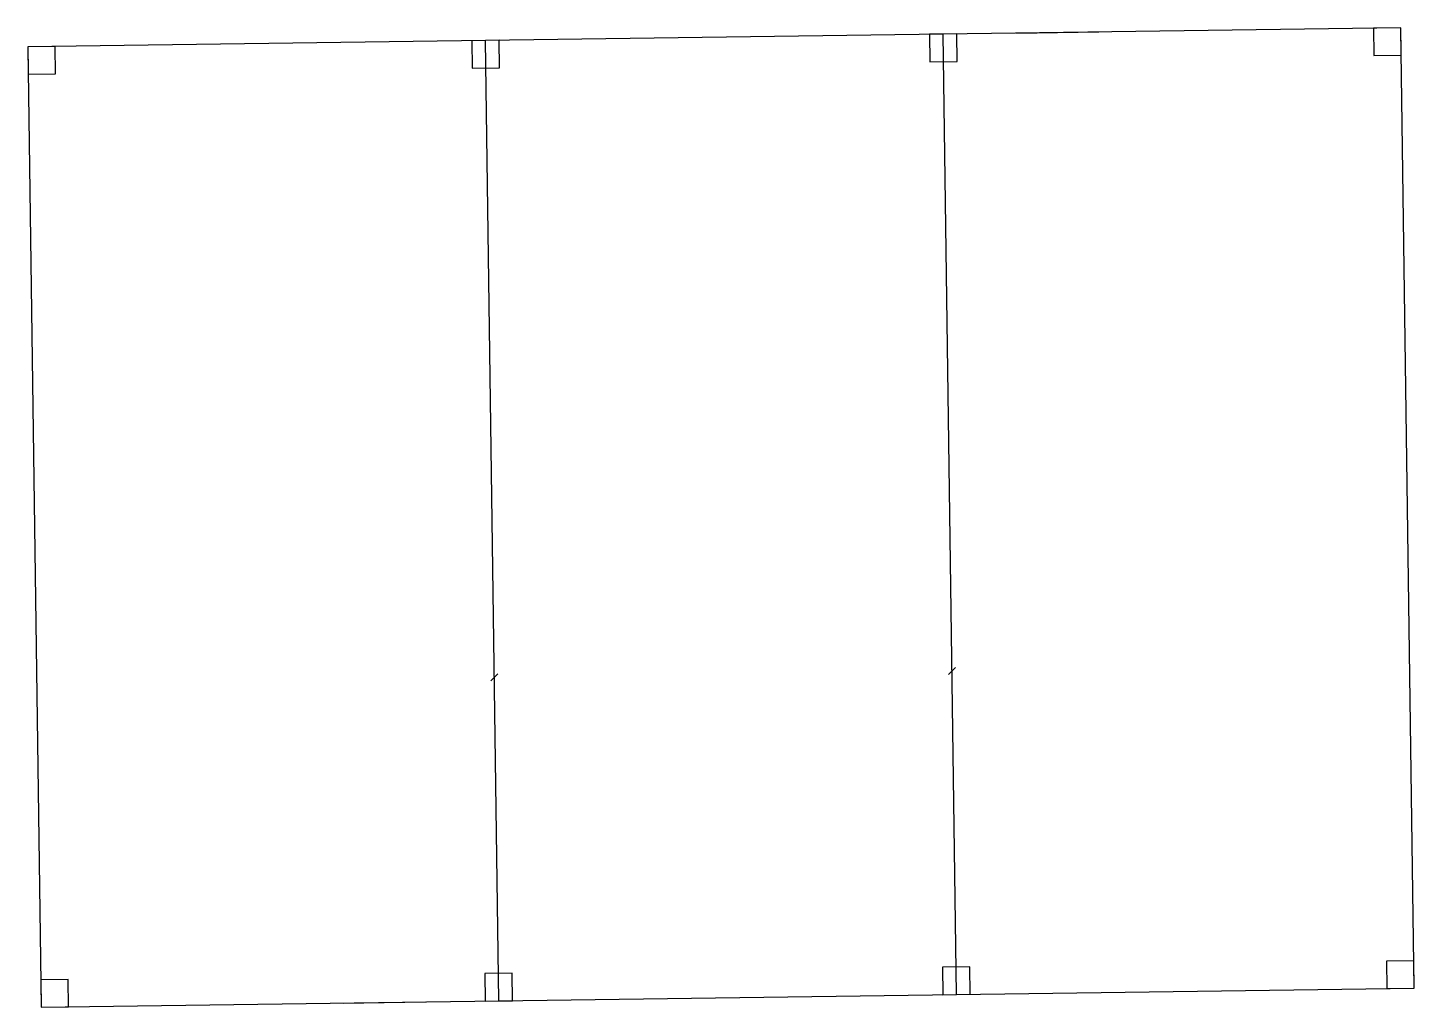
# Model space of a CAD drawing. Header units: metres. Extents: x -195 to 19998, y 0 to 14278.
import ezdxf

# ---------------------------------------------------------------- set-up
doc = ezdxf.new("R2010")
doc.units = ezdxf.units.M
for name, color, linetype in [('A-DOOR', 3, 'Continuous'), ('A-GLAZ', 4, 'Continuous'), ('A-WALL', 1, 'Continuous'), ('S-COL', 2, 'Continuous')]:
    doc.layers.add(name, color=color, linetype=linetype)

msp = doc.modelspace()

# ---------------------------------------------------------------- linework, layer by layer
at = {"layer": 'A-DOOR'}
for p, q in [((6550.865, 4758.595), (6649.459, 4859.981)), ((13216.882, 4851.676), (13315.476, 4953.063))]:
    msp.add_line(p, q, dxfattribs=at)
at = {"layer": 'A-GLAZ'}
for p, q in [((14203.126, 14199.691), (15403.009, 14216.445)), ((4399.571, 61.434), (5599.454, 78.188))]:
    msp.add_line(p, q, dxfattribs=at)
at = {"layer": 'A-WALL'}
for p, q in [((19802.58, 14277.879), (-195.471, 13998.635)), ((13332.034, 186.162), (13136.563, 14184.798)), ((19998.05, 279.244), (19802.58, 14277.879)), ((-195.471, 13998.635), (0, 0)), ((6666.017, 93.081), (6470.546, 14091.717)), ((0, 0), (19998.05, 279.244))]:
    msp.add_line(p, q, dxfattribs=at)
at = {"layer": 'S-COL'}
for points in [[(12942.167, 13782.044), (13342.129, 13787.629), (13336.544, 14187.59), (12936.583, 14182.005), (12942.167, 13782.044)], [(19408.204, 13872.333), (19808.165, 13877.918), (19802.58, 14277.879), (19402.619, 14272.294), (19408.204, 13872.333)], [(-189.886, 13598.674), (210.075, 13604.259), (204.49, 14004.22), (-195.471, 13998.635), (-189.886, 13598.674)], [(6276.151, 13688.963), (6676.112, 13694.548), (6670.527, 14094.509), (6270.566, 14088.924), (6276.151, 13688.963)], [(19598.089, 273.659), (19998.05, 279.244), (19992.466, 679.205), (19592.505, 673.62), (19598.089, 273.659)], [(0, 0), (399.961, 5.585), (394.376, 405.546), (-5.585, 399.961), (0, 0)], [(6466.036, 90.289), (6865.997, 95.874), (6860.412, 495.835), (6460.451, 490.25), (6466.036, 90.289)], [(13132.053, 183.37), (13532.014, 188.955), (13526.429, 588.916), (13126.468, 583.331), (13132.053, 183.37)]]:
    msp.add_lwpolyline(points, close=True, dxfattribs=at)

doc.saveas('drawing.dxf')
